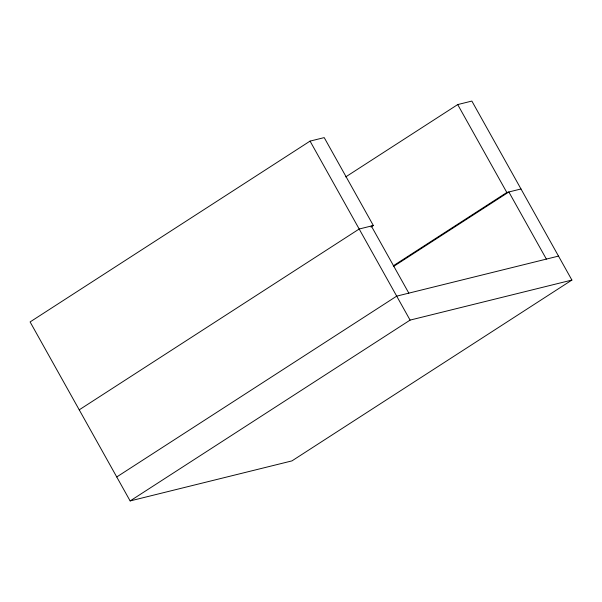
<?xml version="1.0" encoding="UTF-8"?>
<svg xmlns="http://www.w3.org/2000/svg" width="602" height="602" viewBox="0 0 602 602"><rect width="100%" height="100%" fill="white"/><g stroke="black" fill="none" stroke-linecap="round" stroke-linejoin="round"><path stroke-width="0.9" d="M370.967 227.037L373.338 225.509L324.215 137.61L310.053 141.109L30.1 321.935L130.137 500.932L291.947 460.891L571.9 280.065L471.863 101.068L457.701 104.575L345.721 176.905M79.223 409.834L359.176 229.016L373.338 225.509M393.272 265.821L506.831 192.474L520.986 188.968M393.716 266.34L508.856 191.978L546.368 259.101M116.743 476.957L396.695 296.139L558.505 256.098M130.137 500.932L410.09 320.106L571.9 280.065M457.701 104.575L506.831 192.474M371.314 226.006L408.826 293.136M310.053 141.109L410.09 320.106"/></g></svg>
